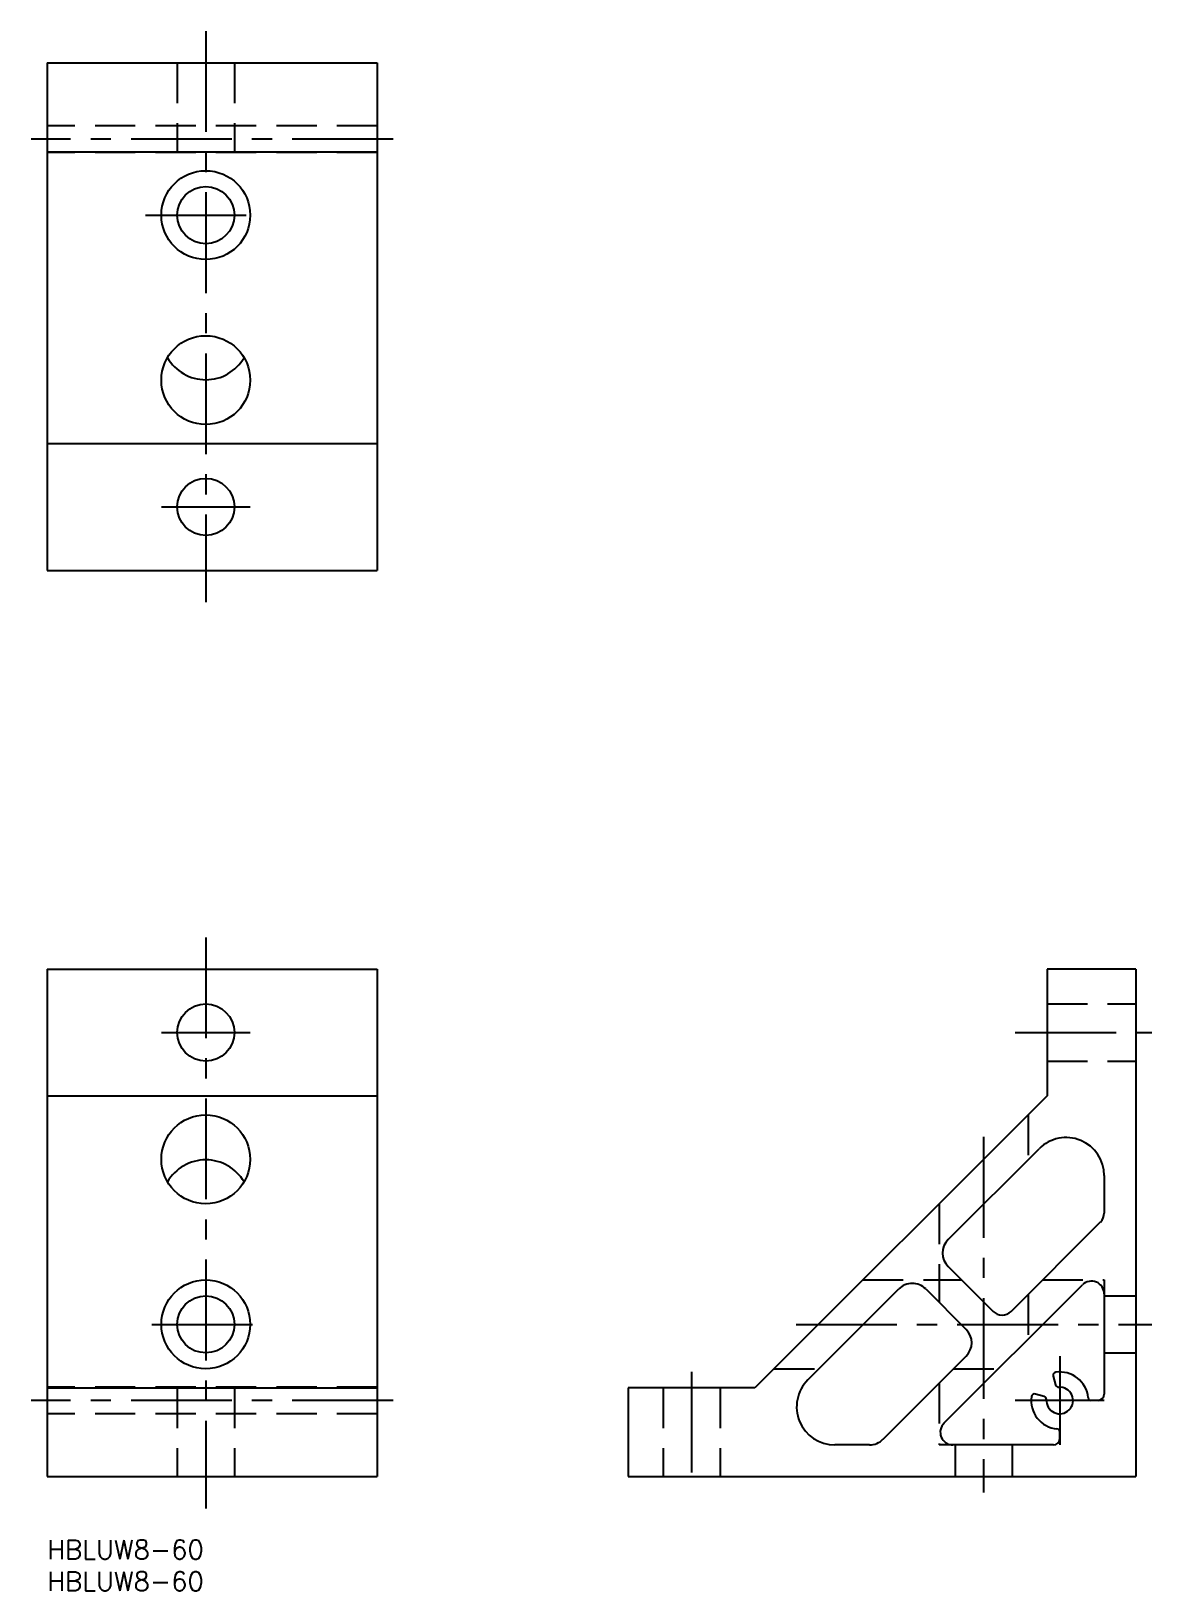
# Model space of a CAD drawing. Extents: x -2 to 174, y -8 to 238.
import ezdxf

# ---------------------------------------------------------------- set-up
doc = ezdxf.new("R2010")
doc.units = 0
doc.header["$LTSCALE"] = 0.5
doc.linetypes.add('CENTER', pattern=[50.8, 31.75, -6.35, 6.35, -6.35])
doc.linetypes.add('DASHED', pattern=[19.05, 12.7, -6.35])
for name, color, linetype in [('MSM_CENTER', 1, 'CENTER'), ('MSM_CONTINUOUS', 7, 'CONTINUOUS'), ('MSM_DASHED', 4, 'DASHED'), ('MSM_PART_NUMBER', 7, 'CONTINUOUS')]:
    doc.layers.add(name, color=color, linetype=linetype)
doc.styles.get("Standard").update_dxf_attribs({"font": 'txt.shx', "height": 3, "bigfont": 'bigfont.shx'})

msp = doc.modelspace()

# ---------------------------------------------------------------- linework, layer by layer
at = {"layer": 'MSM_CENTER'}
for p, q in [((25, 237.85), (25, 147.85)), ((54.5, 220.85), (-2.5, 220.85)), ((15.5, 208.85), (34.5, 208.85)), ((18, 162.85), (32, 162.85)), ((25, 95), (25, 5)), ((18, 80), (32, 80)), ((152.53, 80), (174.03, 80)), ((147.53, 63.54), (147.53, 7.5)), ((16.5, 34), (35.5, 34)), ((117.99, 34), (174.03, 34)), ((159.53, 29), (159.53, 15)), ((101.53, 26.5), (101.53, 7.5)), ((54.5, 22), (-2.5, 22)), ((166.53, 22), (152.53, 22))]:
    msp.add_line(p, q, dxfattribs=at)
at = {"layer": 'MSM_CONTINUOUS'}
for p, q in [((0, 232.85), (52, 232.85)), ((0, 232.85), (0, 152.85)), ((52, 232.85), (52, 152.85)), ((0, 218.85), (52, 218.85)), ((0, 172.84), (52, 172.84)), ((0, 152.85), (52, 152.85)), ((0, 90), (0, 10)), ((0, 90), (52, 90)), ((52, 90), (52, 10)), ((157.53, 90), (157.53, 70.01)), ((171.53, 90), (157.53, 90)), ((171.53, 90), (171.53, 10)), ((0, 70.01), (52, 70.01)), ((157.53, 70.01), (111.52, 24)), ((141.95, 47.36), (156.29, 61.69)), ((166.53, 57.45), (166.53, 51.55)), ((151.85, 36.04), (165.94, 50.14)), ((141.95, 43.11), (149.02, 36.04)), ((119.84, 25.24), (134.17, 39.58)), ((138.41, 39.58), (144.78, 33.21)), ((141.29, 18.41), (163.11, 40.24)), ((166.53, 38.82), (166.53, 23)), ((131.69, 15.88), (144.78, 28.97)), ((158.5, 25.83), (158.87, 24.46)), ((0, 24), (52, 24)), ((91.53, 24), (91.53, 10)), ((111.52, 24), (91.53, 24)), ((155.69, 23.03), (157.06, 22.66)), ((165.53, 22), (164.5, 22)), ((129.56, 15), (124.08, 15)), ((158.53, 15), (142.71, 15)), ((159.53, 16), (159.53, 17.03)), ((0, 10), (52, 10)), ((91.53, 10), (171.53, 10))]:
    msp.add_line(p, q, dxfattribs=at)
for centre, radius in [((25, 208.85), 7), ((25, 208.85), 4.5), ((25, 182.84), 7), ((25, 162.85), 4.5), ((25, 80), 4.5), ((25, 60.01), 7), ((25, 34), 7), ((25, 34), 4.5)]:
    msp.add_circle(centre, radius, dxfattribs=at)
for centre, radius, start, end in [((25, 189.91), 7, 210.3364, 329.6636), ((160.53, 57.45), 6, 0, 135), ((25, 52.93), 7, 30.3364, 149.6636), ((164.53, 51.55), 2, 315, 0), ((144.07, 45.24), 3, 135, 224.9997), ((136.29, 37.46), 3, 44.9997, 135), ((164.53, 38.82), 2, 0, 135), ((150.44, 37.46), 2, 224.9997, 315), ((142.66, 31.09), 3, 315, 44.9997), ((124.08, 21), 6, 135, 270), ((158.98, 25.96), 0.5, 97.8202, 195.0017), ((159.53, 22), 4.5, 5.7392, 97.8202), ((159.53, 22), 4.5, 172.181, 264.2608), ((155.57, 22.54), 0.5, 75.0017, 172.181), ((156.93, 22.18), 0.5, 356.0869, 75.0017), ((159.53, 22), 2.1, 176.0869, 93.9131), ((159.35, 24.59), 0.5, 195.0017, 273.9131), ((164.5, 22.5), 0.5, 185.7392, 270), ((165.53, 23), 1, 270, 0), ((142.71, 17), 2, 135, 270), ((159.03, 17.03), 0.5, 0, 84.2608), ((129.56, 18), 3, 270, 315), ((158.53, 16), 1, 270, 0)]:
    msp.add_arc(centre, radius, start, end, dxfattribs=at)
at = {"layer": 'MSM_DASHED'}
for p, q in [((20.5, 232.85), (20.5, 218.85)), ((29.5, 232.85), (29.5, 218.85)), ((52, 222.95), (0, 222.95)), ((52, 218.75), (0, 218.75)), ((157.53, 84.5), (171.53, 84.5)), ((157.53, 75.5), (171.53, 75.5)), ((154.53, 67.01), (154.53, 59.93)), ((140.53, 53.01), (140.53, 37.46)), ((128.52, 41), (144.06, 41)), ((156.81, 41), (166.53, 41)), ((166.53, 41), (166.53, 38.5)), ((154.53, 38.72), (154.53, 31.65)), ((166.53, 38.5), (171.53, 38.5)), ((166.53, 29.5), (171.53, 29.5)), ((114.52, 27), (121.59, 27)), ((140.53, 24.72), (140.53, 15)), ((142.81, 27), (149.88, 27)), ((52, 24.1), (0, 24.1)), ((20.5, 24), (20.5, 10)), ((29.5, 24), (29.5, 10)), ((97.03, 24), (97.03, 10)), ((106.03, 24), (106.03, 10)), ((52, 19.9), (0, 19.9)), ((143.03, 15), (140.53, 15)), ((143.03, 15), (143.03, 10)), ((152.03, 15), (152.03, 10))]:
    msp.add_line(p, q, dxfattribs=at)

# ---------------------------------------------------------------- texts
at = {"layer": 'MSM_PART_NUMBER'}
for p in [(0, -3), (0, -8)]:
    msp.add_text('HBLUW8-60', height=3, dxfattribs=at).set_placement(p)

doc.saveas('drawing.dxf')
